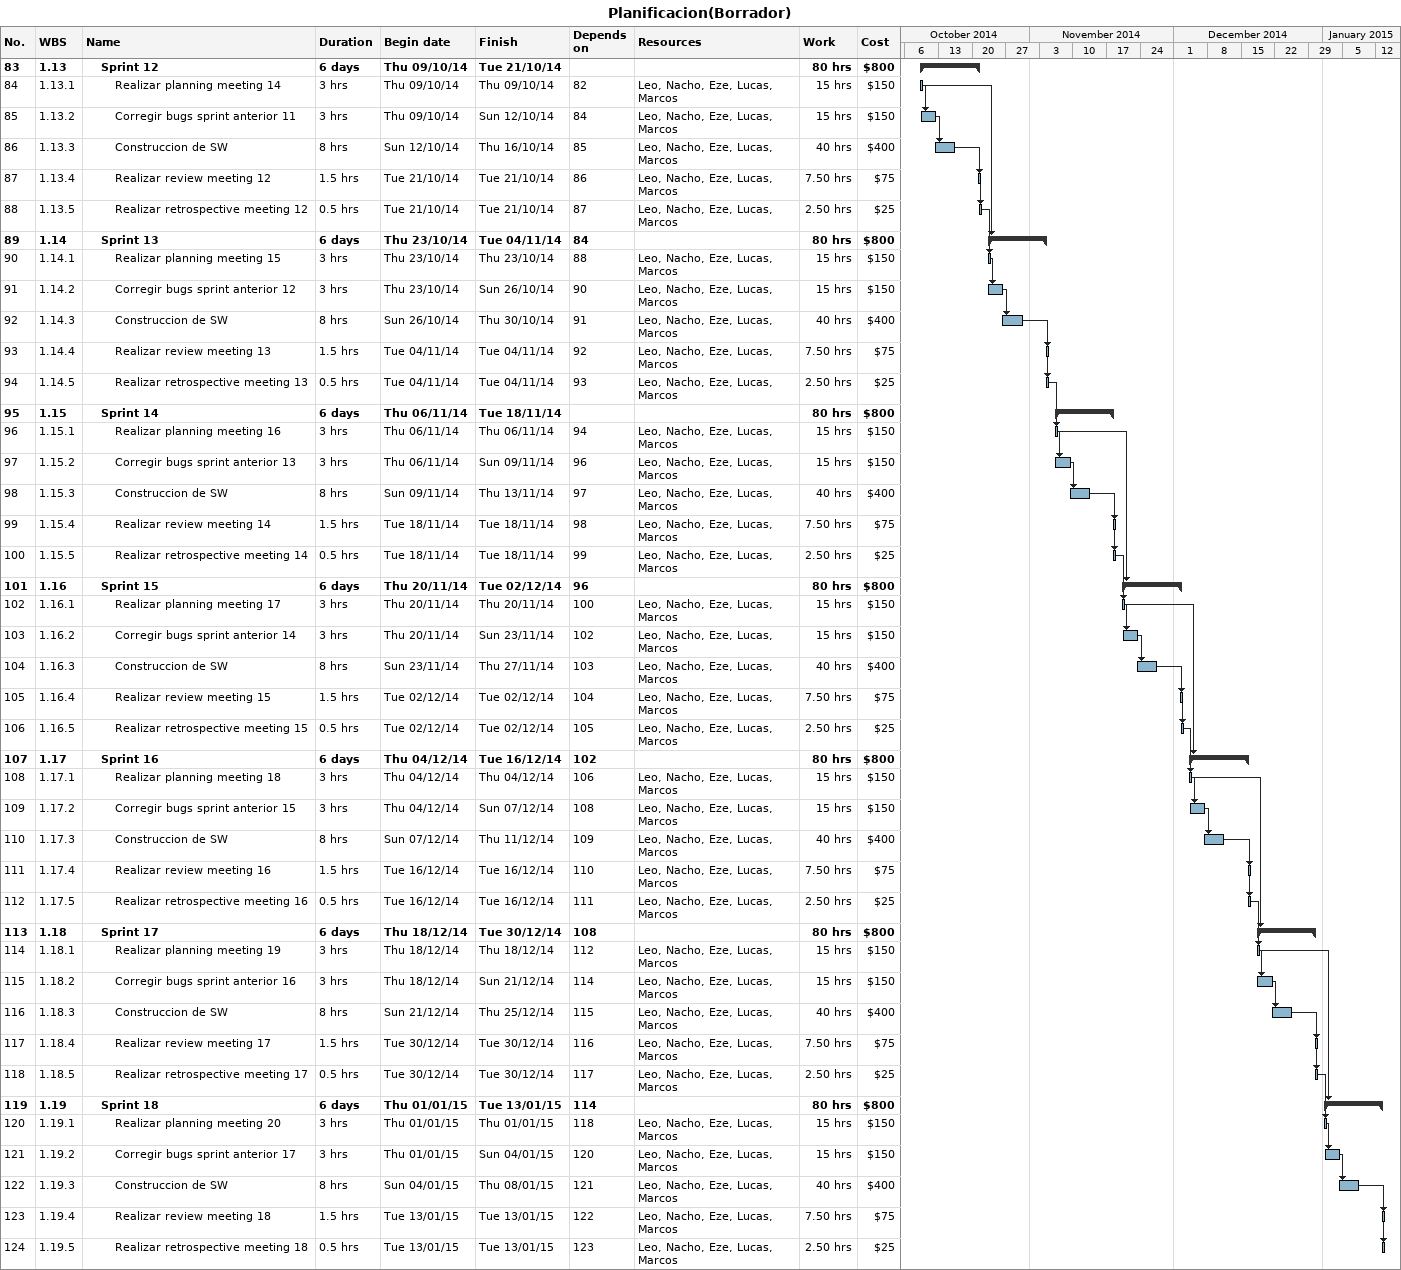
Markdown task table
Planificacion(Borrador)

| ID | WBS | Task | Duration | Start | Finish | Predecessors | Resources | Work (h) | Cost ($) |
|---|---|---|---|---|---|---|---|---|---|
| 83 | 1.13 | **Sprint 12** | 6d | 2014-10-09 | 2014-10-21 |  |  | 80 | 800 |
| 84 | 1.13.1 | Realizar planning meeting 14 | 3h | 2014-10-09 | 2014-10-09 | 82 | Leo, Nacho, Eze, Lucas, Marcos | 15 | 150 |
| 85 | 1.13.2 | Corregir bugs sprint anterior 11 | 3h | 2014-10-09 | 2014-10-12 | 84 | Leo, Nacho, Eze, Lucas, Marcos | 15 | 150 |
| 86 | 1.13.3 | Construccion de SW | 8h | 2014-10-12 | 2014-10-16 | 85 | Leo, Nacho, Eze, Lucas, Marcos | 40 | 400 |
| 87 | 1.13.4 | Realizar review meeting 12 | 1.5h | 2014-10-21 | 2014-10-21 | 86 | Leo, Nacho, Eze, Lucas, Marcos | 7.50 | 75 |
| 88 | 1.13.5 | Realizar retrospective meeting 12 | 0.5h | 2014-10-21 | 2014-10-21 | 87 | Leo, Nacho, Eze, Lucas, Marcos | 2.50 | 25 |
| 89 | 1.14 | **Sprint 13** | 6d | 2014-10-23 | 2014-11-04 | 84 |  | 80 | 800 |
| 90 | 1.14.1 | Realizar planning meeting 15 | 3h | 2014-10-23 | 2014-10-23 | 88 | Leo, Nacho, Eze, Lucas, Marcos | 15 | 150 |
| 91 | 1.14.2 | Corregir bugs sprint anterior 12 | 3h | 2014-10-23 | 2014-10-26 | 90 | Leo, Nacho, Eze, Lucas, Marcos | 15 | 150 |
| 92 | 1.14.3 | Construccion de SW | 8h | 2014-10-26 | 2014-10-30 | 91 | Leo, Nacho, Eze, Lucas, Marcos | 40 | 400 |
| 93 | 1.14.4 | Realizar review meeting 13 | 1.5h | 2014-11-04 | 2014-11-04 | 92 | Leo, Nacho, Eze, Lucas, Marcos | 7.50 | 75 |
| 94 | 1.14.5 | Realizar retrospective meeting 13 | 0.5h | 2014-11-04 | 2014-11-04 | 93 | Leo, Nacho, Eze, Lucas, Marcos | 2.50 | 25 |
| 95 | 1.15 | **Sprint 14** | 6d | 2014-11-06 | 2014-11-18 |  |  | 80 | 800 |
| 96 | 1.15.1 | Realizar planning meeting 16 | 3h | 2014-11-06 | 2014-11-06 | 94 | Leo, Nacho, Eze, Lucas, Marcos | 15 | 150 |
| 97 | 1.15.2 | Corregir bugs sprint anterior 13 | 3h | 2014-11-06 | 2014-11-09 | 96 | Leo, Nacho, Eze, Lucas, Marcos | 15 | 150 |
| 98 | 1.15.3 | Construccion de SW | 8h | 2014-11-09 | 2014-11-13 | 97 | Leo, Nacho, Eze, Lucas, Marcos | 40 | 400 |
| 99 | 1.15.4 | Realizar review meeting 14 | 1.5h | 2014-11-18 | 2014-11-18 | 98 | Leo, Nacho, Eze, Lucas, Marcos | 7.50 | 75 |
| 100 | 1.15.5 | Realizar retrospective meeting 14 | 0.5h | 2014-11-18 | 2014-11-18 | 99 | Leo, Nacho, Eze, Lucas, Marcos | 2.50 | 25 |
| 101 | 1.16 | **Sprint 15** | 6d | 2014-11-20 | 2014-12-02 | 96 |  | 80 | 800 |
| 102 | 1.16.1 | Realizar planning meeting 17 | 3h | 2014-11-20 | 2014-11-20 | 100 | Leo, Nacho, Eze, Lucas, Marcos | 15 | 150 |
| 103 | 1.16.2 | Corregir bugs sprint anterior 14 | 3h | 2014-11-20 | 2014-11-23 | 102 | Leo, Nacho, Eze, Lucas, Marcos | 15 | 150 |
| 104 | 1.16.3 | Construccion de SW | 8h | 2014-11-23 | 2014-11-27 | 103 | Leo, Nacho, Eze, Lucas, Marcos | 40 | 400 |
| 105 | 1.16.4 | Realizar review meeting 15 | 1.5h | 2014-12-02 | 2014-12-02 | 104 | Leo, Nacho, Eze, Lucas, Marcos | 7.50 | 75 |
| 106 | 1.16.5 | Realizar retrospective meeting 15 | 0.5h | 2014-12-02 | 2014-12-02 | 105 | Leo, Nacho, Eze, Lucas, Marcos | 2.50 | 25 |
| 107 | 1.17 | **Sprint 16** | 6d | 2014-12-04 | 2014-12-16 | 102 |  | 80 | 800 |
| 108 | 1.17.1 | Realizar planning meeting 18 | 3h | 2014-12-04 | 2014-12-04 | 106 | Leo, Nacho, Eze, Lucas, Marcos | 15 | 150 |
| 109 | 1.17.2 | Corregir bugs sprint anterior 15 | 3h | 2014-12-04 | 2014-12-07 | 108 | Leo, Nacho, Eze, Lucas, Marcos | 15 | 150 |
| 110 | 1.17.3 | Construccion de SW | 8h | 2014-12-07 | 2014-12-11 | 109 | Leo, Nacho, Eze, Lucas, Marcos | 40 | 400 |
| 111 | 1.17.4 | Realizar review meeting 16 | 1.5h | 2014-12-16 | 2014-12-16 | 110 | Leo, Nacho, Eze, Lucas, Marcos | 7.50 | 75 |
| 112 | 1.17.5 | Realizar retrospective meeting 16 | 0.5h | 2014-12-16 | 2014-12-16 | 111 | Leo, Nacho, Eze, Lucas, Marcos | 2.50 | 25 |
| 113 | 1.18 | **Sprint 17** | 6d | 2014-12-18 | 2014-12-30 | 108 |  | 80 | 800 |
| 114 | 1.18.1 | Realizar planning meeting 19 | 3h | 2014-12-18 | 2014-12-18 | 112 | Leo, Nacho, Eze, Lucas, Marcos | 15 | 150 |
| 115 | 1.18.2 | Corregir bugs sprint anterior 16 | 3h | 2014-12-18 | 2014-12-21 | 114 | Leo, Nacho, Eze, Lucas, Marcos | 15 | 150 |
| 116 | 1.18.3 | Construccion de SW | 8h | 2014-12-21 | 2014-12-25 | 115 | Leo, Nacho, Eze, Lucas, Marcos | 40 | 400 |
| 117 | 1.18.4 | Realizar review meeting 17 | 1.5h | 2014-12-30 | 2014-12-30 | 116 | Leo, Nacho, Eze, Lucas, Marcos | 7.50 | 75 |
| 118 | 1.18.5 | Realizar retrospective meeting 17 | 0.5h | 2014-12-30 | 2014-12-30 | 117 | Leo, Nacho, Eze, Lucas, Marcos | 2.50 | 25 |
| 119 | 1.19 | **Sprint 18** | 6d | 2015-01-01 | 2015-01-13 | 114 |  | 80 | 800 |
| 120 | 1.19.1 | Realizar planning meeting 20 | 3h | 2015-01-01 | 2015-01-01 | 118 | Leo, Nacho, Eze, Lucas, Marcos | 15 | 150 |
| 121 | 1.19.2 | Corregir bugs sprint anterior 17 | 3h | 2015-01-01 | 2015-01-04 | 120 | Leo, Nacho, Eze, Lucas, Marcos | 15 | 150 |
| 122 | 1.19.3 | Construccion de SW | 8h | 2015-01-04 | 2015-01-08 | 121 | Leo, Nacho, Eze, Lucas, Marcos | 40 | 400 |
| 123 | 1.19.4 | Realizar review meeting 18 | 1.5h | 2015-01-13 | 2015-01-13 | 122 | Leo, Nacho, Eze, Lucas, Marcos | 7.50 | 75 |
| 124 | 1.19.5 | Realizar retrospective meeting 18 | 0.5h | 2015-01-13 | 2015-01-13 | 123 | Leo, Nacho, Eze, Lucas, Marcos | 2.50 | 25 |
